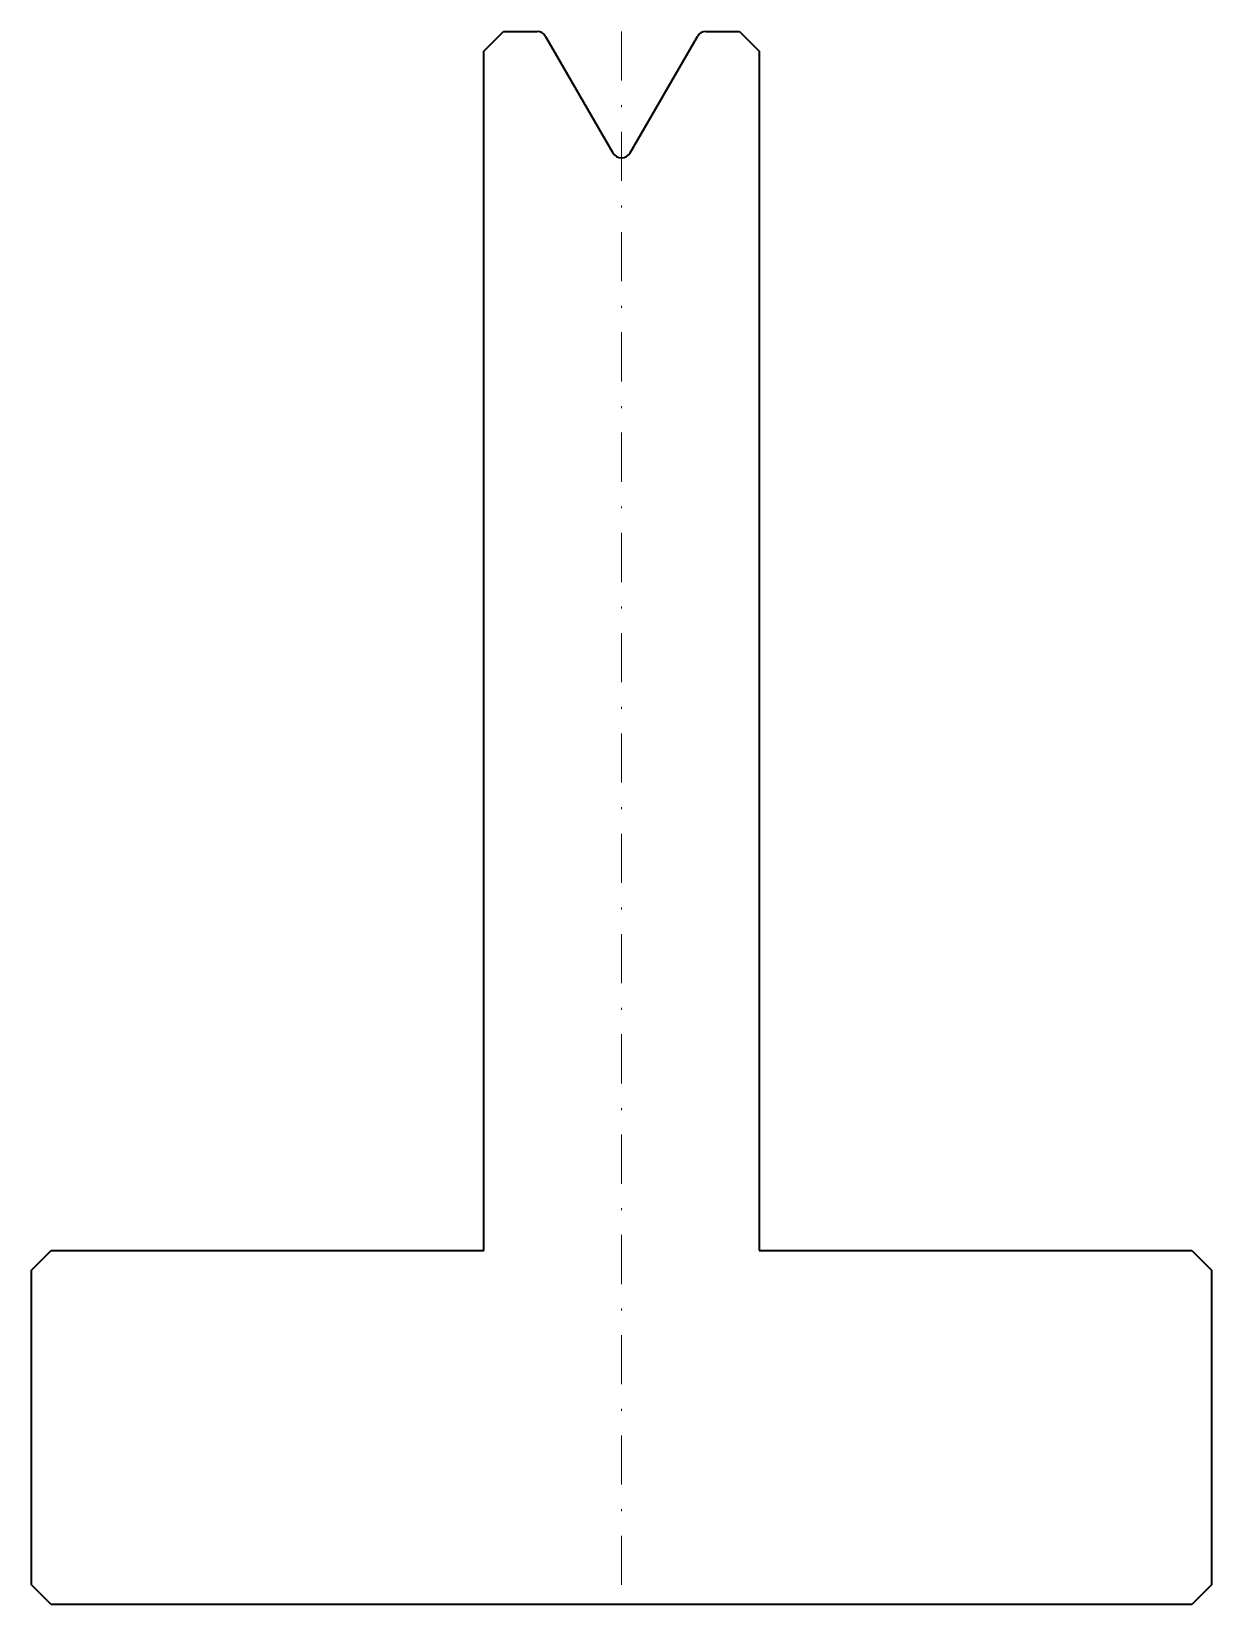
# Model space of a CAD drawing. Header units: millimetres. Extents: x -30 to 30, y 0 to 80.
import ezdxf

# ---------------------------------------------------------------- set-up
doc = ezdxf.new("R2010")
doc.units = ezdxf.units.MM
doc.header["$LTSCALE"] = 5
doc.linetypes.add('DASHDOT', pattern=[1, 0.5, -0.25, 0, -0.25])
doc.layers.add('2', color=7, linetype='Continuous', lineweight=18)

msp = doc.modelspace()

# ---------------------------------------------------------------- linework, layer by layer
at = {"layer": '2', "color": 7, "linetype": 'Continuous', "lineweight": 35}
for p, q in [((-7, 79), (-6, 80)), ((-6, 80), (-4.289, 80)), ((4.289, 80), (6, 80)), ((6, 80), (7, 79)), ((-3.856, 79.75), (-0.433, 73.822)), ((0.433, 73.822), (3.856, 79.75)), ((-7, 18), (-7, 79)), ((7, 79), (7, 18)), ((-30, 17), (-29, 18)), ((-29, 18), (-7, 18)), ((7, 18), (29, 18)), ((29, 18), (30, 17)), ((-30, 1), (-30, 17)), ((30, 17), (30, 1)), ((-29, 0), (-30, 1)), ((30, 1), (29, 0)), ((29, 0), (-29, 0))]:
    msp.add_line(p, q, dxfattribs=at)
at = {"layer": '2', "color": 7, "linetype": 'DASHDOT', "lineweight": 18}
msp.add_line((0, 80), (0, 0), dxfattribs=at)
at = {"layer": '2', "color": 7, "linetype": 'Continuous', "lineweight": 35}
for centre, start, end in [((-4.289, 79.5), 30, 90), ((4.289, 79.5), 90, 150), ((0, 74.072), 210, 330)]:
    msp.add_arc(centre, 0.5, start, end, dxfattribs=at)

doc.saveas('drawing.dxf')
